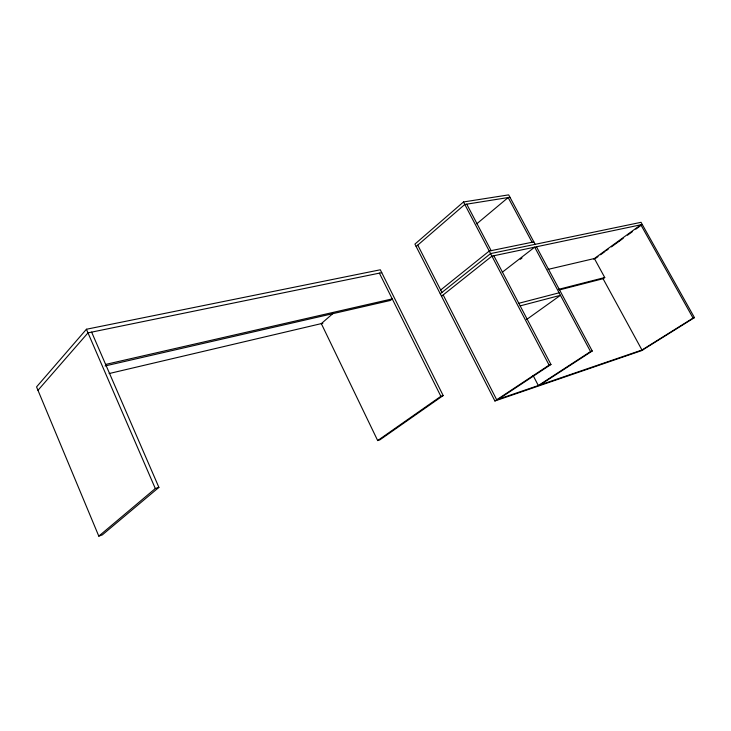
<?xml version="1.0" encoding="UTF-8"?>
<svg xmlns="http://www.w3.org/2000/svg" width="731" height="731" viewBox="0 0 731 731"><rect width="100%" height="100%" fill="white"/><g stroke="black" fill="none" stroke-linecap="round" stroke-linejoin="round"><path stroke-width="1.1" d="M333.272 313.215L321.32 323.614L377.68 440.574L379.965 439.788L443.169 395.553L380.312 269.785L86.422 329.252L36.55 386.9L98.795 536.134L102.249 534.946L158.901 487.376L91.631 332.121M37.966 390.299L87.994 332.87L381.746 272.654M535.147 244.328L508.675 194.866L463.491 201.966L414.925 244.099L494.905 400.981L641.599 350.633L694.45 317.629L641.041 222.315L490.583 253.593L440.263 293.798M416.149 246.502L464.797 204.47L509.955 197.26M98.795 536.134L155.31 488.536L158.901 487.376M476.74 223.841L508.164 197.544L532.077 242.253M440.674 290.006L489.24 251.044L533.84 241.888M441.515 296.256L491.926 256.152L642.275 224.499M502.197 272.298L534.69 247.151L590.538 351.565L592.247 351.008L536.463 246.776M520.216 259.331L522.016 257.942M593.618 259.085L640.84 224.801L693.07 318.076L694.45 317.629M595.253 258.6L598.022 256.59M600.507 254.79L605.049 251.501M606.319 250.578L608.165 249.244M611.399 246.886L619.221 241.221M619.577 240.965L623.205 238.333M627.518 235.199L632.288 231.745M635.815 229.187L640.429 225.842M526.594 319.529L560.449 295.306L520.17 305.887M547.967 269.41L594.376 258.527L604.747 277.524L603.057 278.712L559.114 290.006M377.68 440.574L440.866 396.303L443.169 395.553M494.905 400.981L549.1 365.098L550.955 364.495L493.836 255.749M498.56 399.153L550.955 364.495M590.538 351.565L538.327 385.529L533.091 375.46M540.045 384.935L592.247 351.008M693.07 318.076L641.964 350.012L602.993 278.584M643.362 349.537L496.696 399.784L443.187 294.931M518.8 303.283L559.114 292.811M558.621 289.348L604.747 277.524M109.111 373.55L322.874 323.248M105.629 364.422L392.236 298.888L390.354 300.459L105.081 365.957M466.743 204.159L491.159 250.651M463.491 201.966L549.1 365.098M417.766 245.104L441.935 292.464M379.38 273.138L440.866 396.303M86.422 329.252L155.31 488.536"/></g></svg>
